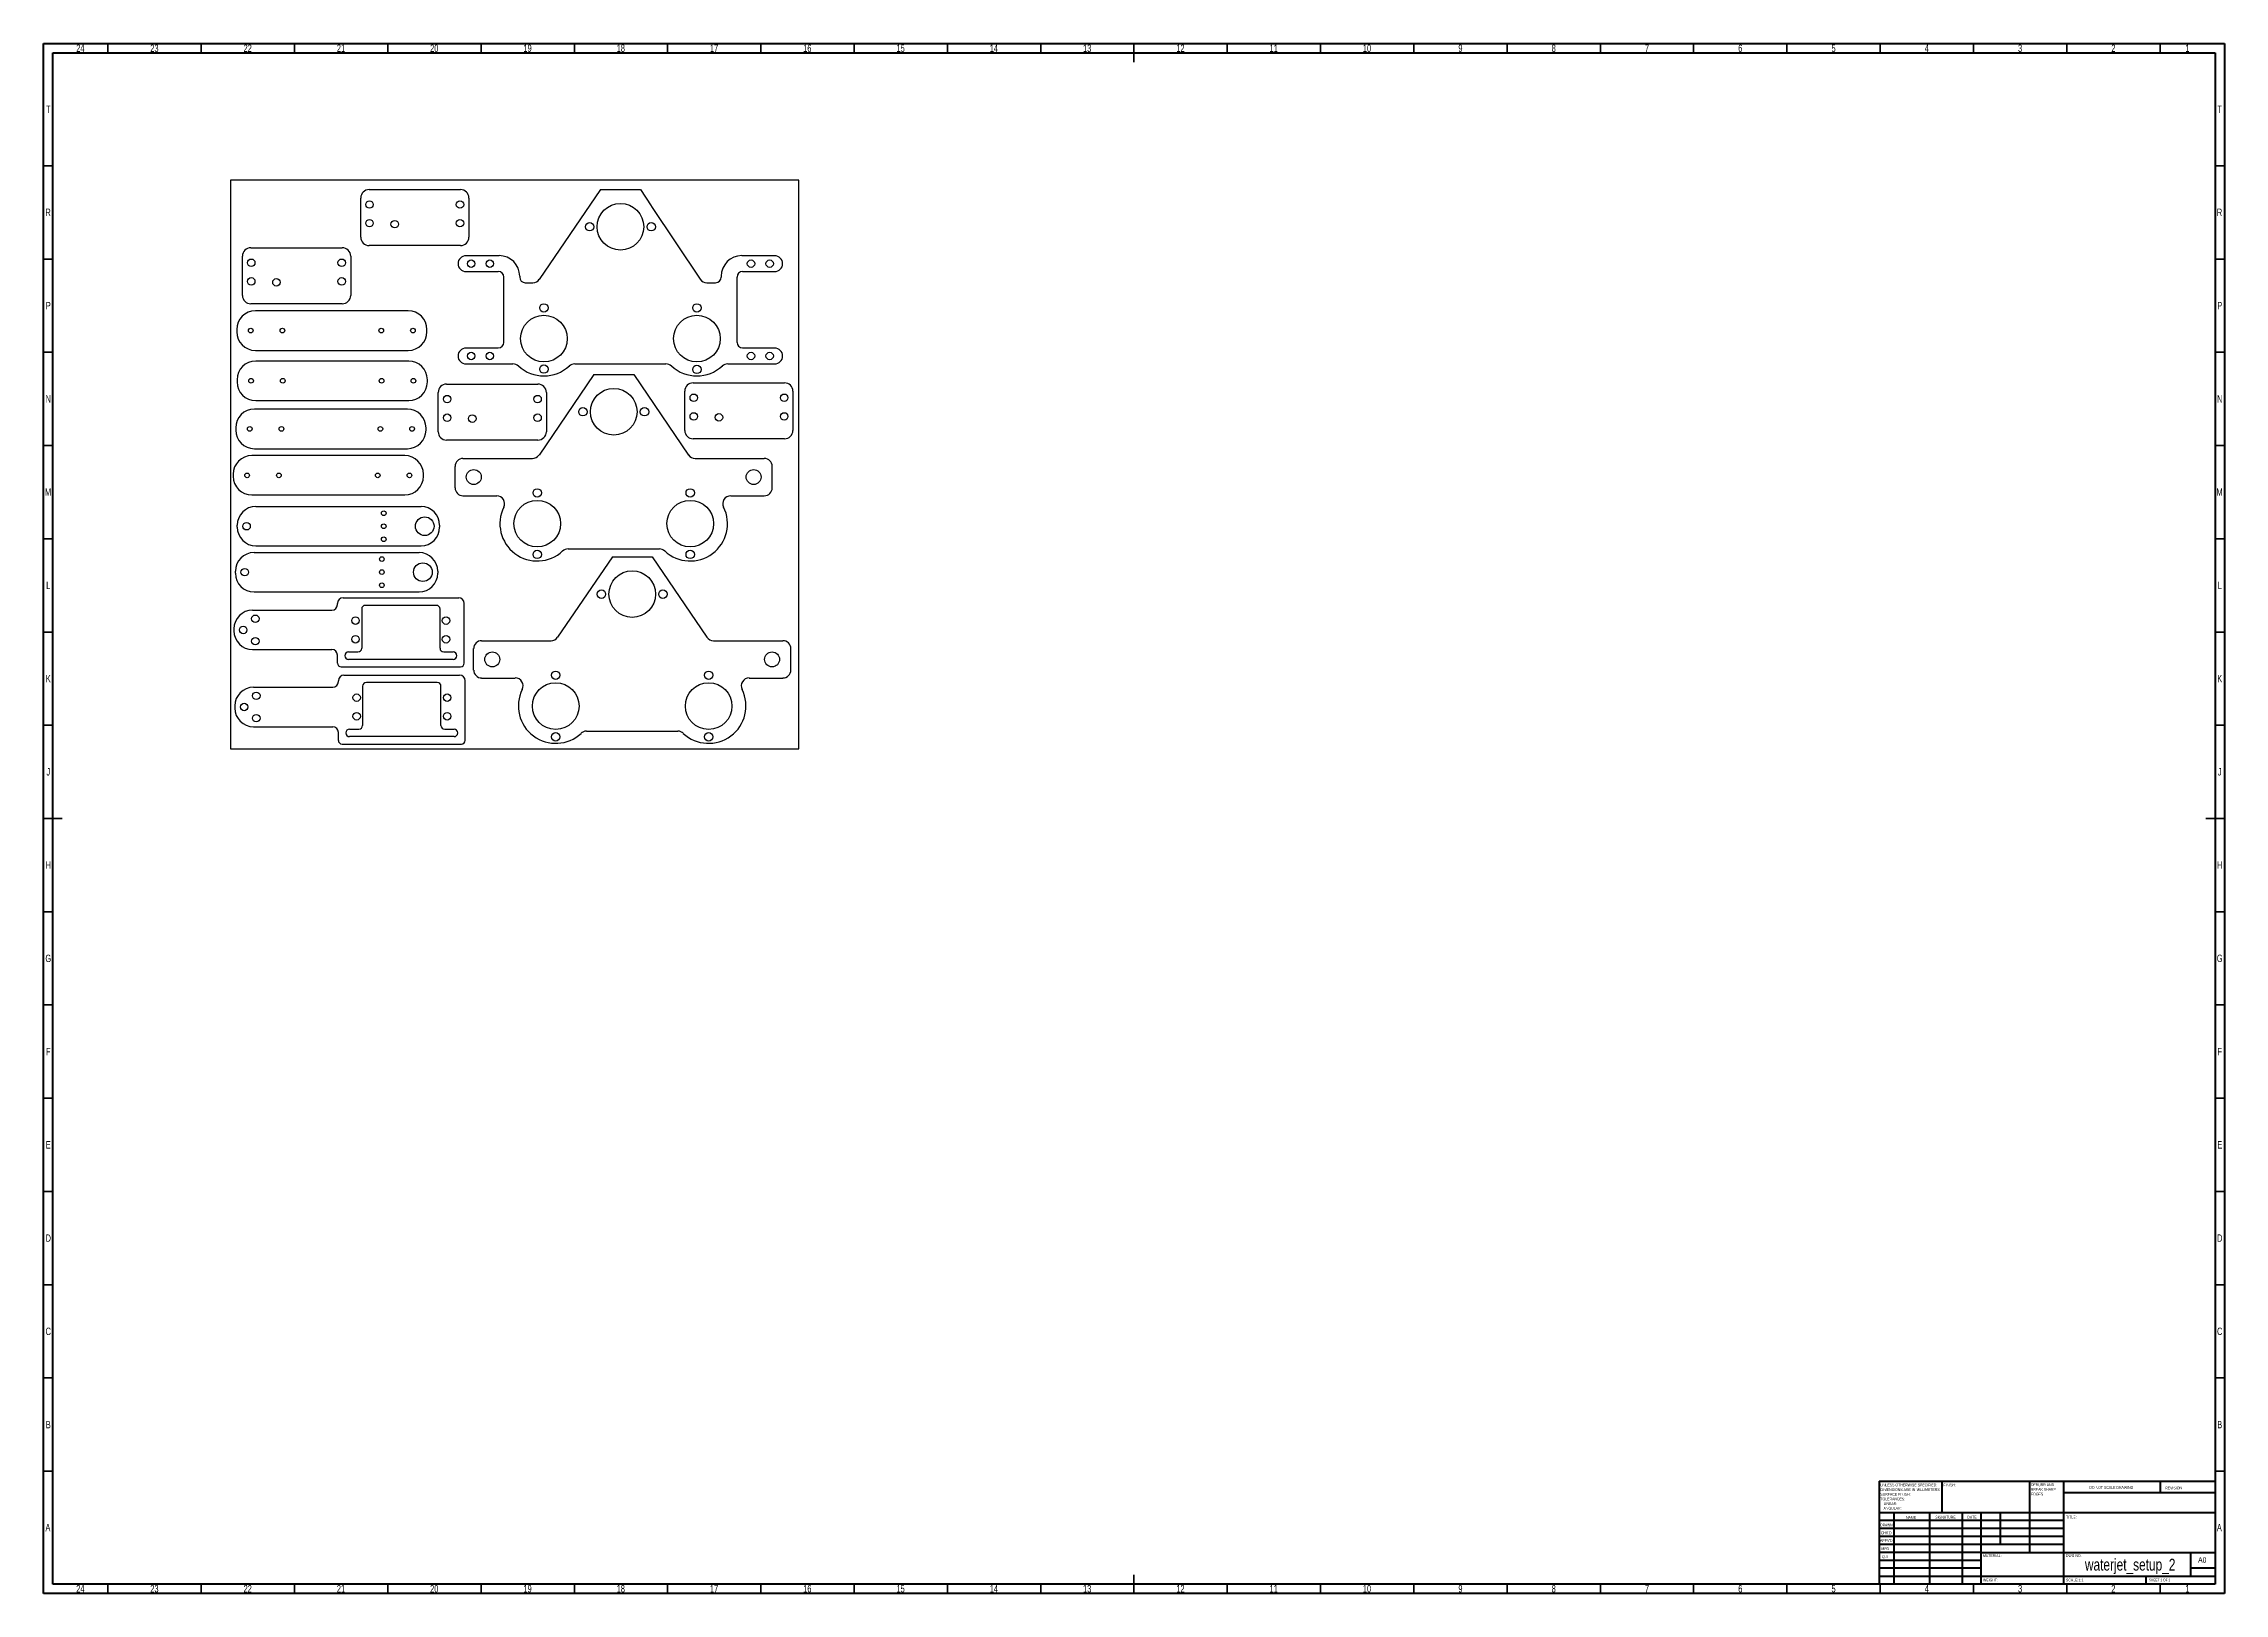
# Model space of a CAD drawing. Header units: millimetres. Extents: x 15 to 1184, y 5 to 836.
import ezdxf

# ---------------------------------------------------------------- set-up
doc = ezdxf.new("R2010")
doc.units = ezdxf.units.MM
doc.styles.add('SLDTEXTSTYLE0', font='TXT', dxfattribs={"width": 0.75})
doc.styles.add('SLDTEXTSTYLE1', font='TXT', dxfattribs={"width": 0.686449})
doc.styles.add('SLDTEXTSTYLE2', font='TXT', dxfattribs={"width": 0.6875})

# ---------------------------------------------------------------- blocks, each defined once
blk = doc.blocks.new('SW_NOTE_0')
at = {"color": 0, "linetype": 'Continuous', "lineweight": 0, "char_height": 1.5, "attachment_point": 1, "style": 'SLDTEXTSTYLE0'}
for s, insert in [('UNLESS OTHERWISE SPECIFIED:', (0, 1.9)), ('TOLERANCES:', (0, -5.6)), ('DIMENSIONS ARE IN MILLIMETERS', (0, -0.6)), ('SURFACE FINISH:', (0, -3.1)), ('ANGULAR:', (1.7, -10.6)), ('LINEAR:', (1.7, -8.1))]:
    blk.add_mtext(s, dxfattribs=dict(at, insert=insert))
blk = doc.blocks.new('SW_NOTE_0_1')
at = {"color": 0, "linetype": 'Continuous', "lineweight": 0, "char_height": 1.5, "attachment_point": 1, "style": 'SLDTEXTSTYLE0'}
for s, insert in [('DEBURR AND', (0, 1.9)), ('BREAK SHARP', (0, -0.6)), ('EDGES', (0, -3.1))]:
    blk.add_mtext(s, dxfattribs=dict(at, insert=insert))

msp = doc.modelspace()

# ---------------------------------------------------------------- linework, layer by layer
at = {"color": 7, "linetype": 'Continuous', "lineweight": 70}
for p, q in [((15, 5), (15, 836)), ((15, 836), (1184, 836)), ((20, 10), (20, 831)), ((20, 831), (1179, 831)), ((1179, 831), (1179, 10)), ((1184, 836), (1184, 5)), ((1184, 5), (15, 5)), ((1179, 10), (20, 10))]:
    msp.add_line(p, q, dxfattribs=at)
at = {"color": 7, "linetype": 'Continuous', "lineweight": 35}
for p, q in [((49.5, 831), (49.5, 836)), ((99.5, 831), (99.5, 836)), ((149.5, 831), (149.5, 836)), ((199.5, 831), (199.5, 836)), ((249.5, 831), (249.5, 836)), ((299.5, 831), (299.5, 836)), ((349.5, 831), (349.5, 836)), ((399.5, 831), (399.5, 836)), ((449.5, 831), (449.5, 836)), ((499.5, 831), (499.5, 836)), ((549.5, 831), (549.5, 836)), ((599.5, 836), (599.5, 826)), ((599.5, 831), (599.5, 836)), ((649.5, 831), (649.5, 836)), ((699.5, 831), (699.5, 836)), ((749.5, 831), (749.5, 836)), ((799.5, 831), (799.5, 836)), ((849.5, 831), (849.5, 836)), ((899.5, 831), (899.5, 836)), ((949.5, 831), (949.5, 836)), ((999.5, 831), (999.5, 836)), ((1049.5, 831), (1049.5, 836)), ((1099.5, 831), (1099.5, 836)), ((1149.5, 831), (1149.5, 836)), ((20, 770.5), (15, 770.5)), ((1179, 770.5), (1184, 770.5)), ((20, 720.5), (15, 720.5)), ((1179, 720.5), (1184, 720.5)), ((20, 670.5), (15, 670.5)), ((1179, 670.5), (1184, 670.5)), ((20, 620.5), (15, 620.5)), ((1179, 620.5), (1184, 620.5)), ((20, 570.5), (15, 570.5)), ((1179, 570.5), (1184, 570.5)), ((20, 520.5), (15, 520.5)), ((1179, 520.5), (1184, 520.5)), ((20, 470.5), (15, 470.5)), ((1179, 470.5), (1184, 470.5)), ((15, 420.5), (25, 420.5)), ((20, 420.5), (15, 420.5)), ((1184, 420.5), (1174, 420.5)), ((1179, 420.5), (1184, 420.5)), ((20, 370.5), (15, 370.5)), ((1179, 370.5), (1184, 370.5)), ((20, 320.5), (15, 320.5)), ((1179, 320.5), (1184, 320.5)), ((20, 270.5), (15, 270.5)), ((1179, 270.5), (1184, 270.5)), ((20, 220.5), (15, 220.5)), ((1179, 220.5), (1184, 220.5)), ((20, 170.5), (15, 170.5)), ((1179, 170.5), (1184, 170.5)), ((20, 120.5), (15, 120.5)), ((1179, 120.5), (1184, 120.5)), ((20, 70.5), (15, 70.5)), ((1179, 70.5), (1184, 70.5)), ((599.5, 5), (599.5, 15)), ((49.5, 10), (49.5, 5)), ((99.5, 10), (99.5, 5)), ((149.5, 10), (149.5, 5)), ((199.5, 10), (199.5, 5)), ((249.5, 10), (249.5, 5)), ((299.5, 10), (299.5, 5)), ((349.5, 10), (349.5, 5)), ((399.5, 10), (399.5, 5)), ((449.5, 10), (449.5, 5)), ((499.5, 10), (499.5, 5)), ((549.5, 10), (549.5, 5)), ((599.5, 10), (599.5, 5)), ((649.5, 10), (649.5, 5)), ((699.5, 10), (699.5, 5)), ((749.5, 10), (749.5, 5)), ((799.5, 10), (799.5, 5)), ((849.5, 10), (849.5, 5)), ((899.5, 10), (899.5, 5)), ((949.5, 10), (949.5, 5)), ((999.5, 10), (999.5, 5)), ((1049.5, 10), (1049.5, 5)), ((1099.5, 10), (1099.5, 5)), ((1149.5, 10), (1149.5, 5))]:
    msp.add_line(p, q, dxfattribs=at)
at = {"color": 7, "linetype": 'Continuous', "lineweight": 25}
for p, q in [((115.1, 762.7), (115.1, 457.9)), ((419.9, 762.7), (115.1, 762.7)), ((419.9, 457.9), (419.9, 762.7)), ((185, 732.2), (185, 753.2)), ((189.5, 757.7), (238.5, 757.7)), ((243, 753.2), (243, 732.2)), ((313.6, 757.8), (280.7, 709.6)), ((313.6, 757.8), (334.9, 757.8)), ((334.9, 757.8), (340.7, 749.1)), ((340.9, 748.7), (366.9, 709.7)), ((126.1, 726.5), (175.1, 726.5)), ((238.5, 727.7), (189.5, 727.7)), ((121.6, 701), (121.6, 722)), ((179.6, 722), (179.6, 701)), ((241.4, 722.3), (259.2, 722.3)), ((241.4, 713.8), (258.7, 713.8)), ((389.2, 722.3), (406.9, 722.3)), ((389.7, 713.8), (406.9, 713.8)), ((261.7, 675.8), (261.7, 710.8)), ((270.2, 711.3), (270.2, 710.8)), ((273.2, 707.8), (277.2, 707.8)), ((370.5, 707.8), (375.2, 707.8)), ((378.2, 711.3), (378.2, 710.8)), ((386.7, 675.8), (386.7, 710.8)), ((175.1, 696.5), (126.1, 696.5)), ((210.5, 692.7), (128.5, 692.7)), ((118.5, 682.7), (118.5, 681.5)), ((220.5, 681.5), (220.5, 682.7)), ((128.5, 671.5), (210.5, 671.5)), ((241.4, 672.8), (258.7, 672.8)), ((389.7, 672.8), (406.9, 672.8)), ((118.7, 655.8), (118.7, 654.6)), ((210.7, 665.8), (128.7, 665.8)), ((220.7, 654.6), (220.7, 655.8)), ((241.4, 664.3), (266.6, 664.3)), ((310, 658.6), (280.6, 615.4)), ((299.7, 664.3), (348.6, 664.3)), ((310, 658.6), (331.4, 658.6)), ((331.4, 658.6), (360.7, 615.4)), ((381.7, 664.3), (406.9, 664.3)), ((128.7, 644.6), (210.7, 644.6)), ((226.5, 627.9), (226.5, 648.9)), ((231, 653.4), (280, 653.4)), ((284.5, 648.9), (284.5, 627.9)), ((358.7, 628.6), (358.7, 649.6)), ((363.2, 654.1), (412.2, 654.1)), ((416.7, 649.6), (416.7, 628.6)), ((210, 640), (128, 640)), ((118, 630), (118, 628.8)), ((220, 628.8), (220, 630)), ((280, 623.4), (231, 623.4)), ((412.2, 624.1), (363.2, 624.1)), ((208.6, 615.1), (126.6, 615.1)), ((128, 618.8), (210, 618.8)), ((235.6, 597.8), (235.6, 609.3)), ((239.8, 613.6), (277, 613.6)), ((364.2, 613.6), (401.3, 613.6)), ((405.6, 597.8), (405.6, 609.3)), ((116.6, 605.1), (116.6, 604)), ((218.6, 604), (218.6, 605.1)), ((126.6, 594), (208.6, 594)), ((128.8, 587.8), (217.3, 587.8)), ((239.8, 593.6), (257.9, 593.6)), ((383.3, 593.6), (401.3, 593.6)), ((118.8, 576.7), (118.8, 577.8)), ((227.3, 577.8), (227.3, 576.7)), ((127.8, 563.1), (216.3, 563.1)), ((128.8, 566.7), (217.3, 566.7)), ((296.1, 565.1), (345.1, 565.1)), ((117.8, 552), (117.8, 553.1)), ((226.3, 553.1), (226.3, 552)), ((319.9, 560.8), (290.5, 517.7)), ((319.9, 560.8), (341.3, 560.8)), ((341.3, 560.8), (370.6, 517.7)), ((127.8, 542), (216.3, 542)), ((175.5, 538.8), (237.5, 538.8)), ((127, 532.2), (169.5, 532.2)), ((172.5, 535.2), (172.5, 535.8)), ((185.5, 532.8), (185.5, 511.8)), ((225.5, 534.8), (187.5, 534.8)), ((227.5, 511.8), (227.5, 532.8)), ((240.5, 503.8), (240.5, 535.8)), ((117, 522.2), (117, 521.1)), ((249.8, 515.8), (287, 515.8)), ((374.1, 515.8), (411.3, 515.8)), ((127, 511.1), (169.5, 511.1)), ((172.5, 503.8), (172.5, 508.1)), ((178.5, 509.8), (183.5, 509.8)), ((234.5, 505.8), (178.5, 505.8)), ((229.5, 509.8), (234.5, 509.8)), ((245.5, 500.1), (245.5, 511.6)), ((415.5, 500.1), (415.5, 511.6)), ((173, 493.9), (173, 494.4)), ((174.5, 501.8), (238.5, 501.8)), ((176, 497.4), (238, 497.4)), ((186, 491.4), (186, 470.4)), ((226, 493.4), (188, 493.4)), ((228, 470.4), (228, 491.4)), ((241, 462.4), (241, 494.4)), ((249.8, 495.8), (267.8, 495.8)), ((393.2, 495.8), (411.3, 495.8)), ((117.5, 480.9), (117.5, 479.7)), ((127.5, 490.9), (170, 490.9)), ((127.5, 469.7), (170, 469.7)), ((179, 468.4), (184, 468.4)), ((230, 468.4), (235, 468.4)), ((115.1, 457.9), (419.9, 457.9)), ((173, 462.4), (173, 466.7)), ((175, 460.4), (239, 460.4)), ((235, 464.4), (179, 464.4)), ((306, 467.3), (355, 467.3))]:
    msp.add_line(p, q, dxfattribs=at)
at = {"color": 7, "linetype": 'Continuous', "lineweight": 50}
for p, q in [((999, 65.2), (1179, 65.2)), ((999, 65.2), (999, 10)), ((1032.8, 48.2), (1032.8, 65.2)), ((1079.6, 65.2), (1079.6, 27)), ((1097.8, 65.2), (1097.8, 10)), ((1179, 58.9), (1097.8, 58.9)), ((1149.8, 58.9), (1149.8, 65.2)), ((1179, 48.2), (999, 48.2)), ((1006.8, 48.2), (1006.8, 10)), ((1026, 48.2), (1026, 10)), ((1043.4, 48.2), (1043.4, 10)), ((1053.6, 10), (1053.6, 48.2)), ((1064, 31.2), (1064, 48.2)), ((1097.8, 44), (999, 44)), ((1097.8, 39.8), (999, 39.8)), ((1097.8, 35.5), (999, 35.5)), ((1097.8, 31.2), (999, 31.2)), ((1053.6, 27), (999, 27)), ((1053.6, 27), (1179, 27)), ((1166, 14.2), (1166, 27)), ((1053.6, 22.7), (999, 22.7)), ((1053.6, 18.5), (999, 18.5)), ((999, 14.2), (1179, 14.2)), ((1142, 10), (1142, 14.2)), ((1179, 18.5), (1166, 18.5))]:
    msp.add_line(p, q, dxfattribs=at)
at = {"color": 7, "linetype": 'Continuous', "lineweight": 25}
for centre, radius in [((189.7, 749.7), 2), ((238.2, 749.7), 2), ((324.2, 737.8), 12.5), ((189.7, 739.7), 2), ((203.2, 739.2), 2.01), ((238.2, 739.7), 2), ((307.7, 737.8), 2.25), ((340.7, 737.8), 2.25), ((126.3, 718.5), 2), ((174.8, 718.5), 2), ((244.2, 718), 2), ((254.2, 718), 2), ((394.2, 718), 2), ((404.2, 718), 2), ((126.3, 708.5), 2), ((139.8, 708), 2.01), ((174.8, 708.5), 2), ((283.2, 677.8), 12.5), ((283.2, 694.3), 2.25), ((365.2, 677.8), 12.5), ((365.2, 694.3), 2.25), ((126, 682.1), 1.25), ((143, 682.1), 1.25), ((196, 682.1), 1.25), ((213, 682.1), 1.25), ((244.2, 668.5), 2), ((254.2, 668.5), 2), ((394.2, 668.5), 2), ((404.2, 668.5), 2), ((126.2, 655.2), 1.25), ((143.2, 655.2), 1.25), ((196.2, 655.2), 1.25), ((213.2, 655.2), 1.25), ((283.2, 661.5), 2.25), ((365.2, 661.3), 2.25), ((231.3, 645.4), 2), ((279.8, 645.4), 2), ((320.6, 638.6), 12.5), ((363.5, 646.1), 2), ((412, 646.1), 2), ((231.3, 635.4), 2), ((244.8, 634.9), 2.01), ((279.8, 635.4), 2), ((304.1, 638.6), 2.25), ((337.1, 638.6), 2.25), ((363.5, 636.1), 2), ((377, 635.6), 2.01), ((412, 636.1), 2), ((125.5, 629.4), 1.25), ((142.5, 629.4), 1.25), ((195.5, 629.4), 1.25), ((212.5, 629.4), 1.25), ((124.1, 604.5), 1.25), ((141.1, 604.5), 1.25), ((194.1, 604.5), 1.25), ((211.1, 604.5), 1.25), ((245.6, 603.6), 4.01), ((279.6, 595.1), 2.25), ((361.6, 595.1), 2.25), ((395.6, 603.6), 4.01), ((197.3, 584.2), 1.25), ((279.6, 578.6), 12.5), ((361.6, 578.6), 12.5), ((123.8, 577.2), 2), ((197.3, 577.2), 1.25), ((219.3, 577.2), 5), ((197.3, 570.2), 1.25), ((279.6, 562.1), 2.25), ((361.6, 562.1), 2.25), ((122.8, 552.6), 2), ((196.3, 559.6), 1.25), ((196.3, 552.6), 1.25), ((218.3, 552.6), 5), ((330.5, 540.8), 12.5), ((196.3, 545.6), 1.25), ((314, 540.8), 2.25), ((347, 540.8), 2.25), ((128.5, 527.6), 2), ((182.2, 526.6), 2), ((230.7, 526.6), 2), ((122, 521.6), 2), ((128.5, 515.6), 2), ((182.2, 516.6), 2), ((230.7, 516.6), 2), ((255.5, 505.8), 4.01), ((405.5, 505.8), 4.01), ((289.5, 480.8), 12.5), ((289.5, 497.3), 2.25), ((371.5, 480.8), 12.5), ((371.5, 497.3), 2.25), ((122.5, 480.3), 2), ((129, 486.3), 2), ((182.8, 485.3), 2), ((231.3, 485.3), 2), ((129, 474.3), 2), ((182.8, 475.3), 2), ((231.3, 475.3), 2), ((289.5, 464.3), 2.25), ((371.5, 464.3), 2.25)]:
    msp.add_circle(centre, radius, dxfattribs=at)
for centre, radius, start, end in [((189.5, 753.2), 4.5, 90, 180), ((238.5, 753.2), 4.5, 0, 90), ((324.2, 737.8), 20, 33.011, 34.3461), ((126.1, 722), 4.5, 90, 180), ((175.1, 722), 4.5, 0, 90), ((189.5, 732.2), 4.5, 180, 270), ((238.5, 732.2), 4.5, 270, 0), ((241.4, 718), 4.25, 90, 180), ((241.4, 718), 4.25, 180, 270), ((258.7, 710.8), 3, 0, 90), ((259.2, 711.3), 11, 0, 90), ((389.2, 711.3), 11, 90, 180), ((389.7, 710.8), 3, 90, 180), ((406.9, 718), 4.25, 0, 90), ((406.9, 718), 4.25, 270, 0), ((273.2, 710.8), 3, 180, 270), ((277.2, 712), 4.25, 270, 325.6539), ((370.5, 712), 4.25, 213.6785, 270), ((375.2, 710.8), 3, 270, 0), ((128.5, 682.7), 10, 90, 180), ((126.1, 701), 4.5, 180, 270), ((175.1, 701), 4.5, 270, 0), ((210.5, 682.7), 10, 0, 90), ((128.5, 681.5), 10, 180, 270), ((210.5, 681.5), 10, 270, 0), ((241.4, 668.5), 4.25, 90, 180), ((241.4, 668.5), 4.25, 180, 270), ((258.7, 675.8), 3, 270, 0), ((389.7, 675.8), 3, 180, 270), ((406.9, 668.5), 4.25, 0, 90), ((406.9, 668.5), 4.25, 270, 0), ((128.7, 655.8), 10, 90, 180), ((210.7, 655.8), 10, 0, 90), ((266.6, 660), 4.25, 47.0509, 90), ((283.2, 677.8), 20, 227.0509, 312.9491), ((299.7, 660), 4.25, 90, 132.9491), ((348.6, 660), 4.25, 47.0509, 90), ((365.2, 677.8), 20, 227.0509, 312.9491), ((381.7, 660), 4.25, 90, 132.9491), ((128.7, 654.6), 10, 180, 270), ((210.7, 654.6), 10, 270, 0), ((231, 648.9), 4.5, 90, 180), ((280, 648.9), 4.5, 0, 90), ((363.2, 649.6), 4.5, 90, 180), ((412.2, 649.6), 4.5, 0, 90), ((128, 630), 10, 90, 180), ((210, 630), 10, 0, 90), ((128, 628.8), 10, 180, 270), ((210, 628.8), 10, 270, 0), ((231, 627.9), 4.5, 180, 270), ((280, 627.9), 4.5, 270, 0), ((363.2, 628.6), 4.5, 180, 270), ((412.2, 628.6), 4.5, 270, 0), ((126.6, 605.1), 10, 90, 180), ((208.6, 605.1), 10, 0, 90), ((239.8, 609.3), 4.25, 90, 180), ((277, 617.8), 4.25, 270, 325.6539), ((364.2, 617.8), 4.25, 214.2033, 270), ((401.3, 609.3), 4.25, 0, 90), ((126.6, 604), 10, 180, 270), ((208.6, 604), 10, 270, 0), ((239.8, 597.8), 4.25, 180, 270), ((401.3, 597.8), 4.25, 270, 0), ((128.8, 577.8), 10, 90, 180), ((217.3, 577.8), 10, 0, 90), ((257.9, 589.3), 4.25, 333.6854, 90), ((279.6, 578.6), 20, 153.6854, 312.9491), ((361.6, 578.6), 20, 227.0509, 26.3146), ((383.3, 589.3), 4.25, 90, 206.3146), ((128.8, 576.7), 10, 180, 270), ((217.3, 576.7), 10, 270, 0), ((127.8, 553.1), 10, 90, 180), ((216.3, 553.1), 10, 0, 90), ((296.1, 560.8), 4.25, 90, 132.9491), ((345.1, 560.8), 4.25, 47.0509, 90), ((127.8, 552), 10, 180, 270), ((216.3, 552), 10, 270, 0), ((175.5, 535.8), 3, 90, 180), ((237.5, 535.8), 3, 0, 90), ((127, 522.2), 10, 90, 180), ((169.5, 535.2), 3, 270, 0), ((187.5, 532.8), 2, 90, 180), ((225.5, 532.8), 2, 0, 90), ((127, 521.1), 10, 180, 270), ((249.8, 511.6), 4.25, 90, 180), ((287, 520.1), 4.25, 270, 325.6539), ((374.1, 520.1), 4.25, 214.2033, 270), ((411.3, 511.6), 4.25, 0, 90), ((169.5, 508.1), 3, 0, 90), ((174.5, 503.8), 2, 180, 270), ((178.5, 507.8), 2, 90, 180), ((178.5, 507.8), 2, 180, 270), ((183.5, 511.8), 2, 270, 0), ((229.5, 511.8), 2, 180, 270), ((234.5, 507.8), 2, 0, 90), ((234.5, 507.8), 2, 270, 0), ((238.5, 503.8), 2, 270, 0), ((170, 493.9), 3, 270, 0), ((176, 494.4), 3, 90, 180), ((188, 491.4), 2, 90, 180), ((226, 491.4), 2, 0, 90), ((238, 494.4), 3, 0, 90), ((249.8, 500.1), 4.25, 180, 270), ((267.8, 491.6), 4.25, 333.6854, 90), ((393.2, 491.6), 4.25, 90, 206.3146), ((411.3, 500.1), 4.25, 270, 0), ((127.5, 480.9), 10, 90, 180), ((127.5, 479.7), 10, 180, 270), ((289.5, 480.8), 20, 153.6854, 312.9491), ((371.5, 480.8), 20, 227.0509, 26.3146), ((170, 466.7), 3, 0, 90), ((179, 466.4), 2, 90, 180), ((184, 470.4), 2, 270, 0), ((230, 470.4), 2, 180, 270), ((235, 466.4), 2, 0, 90), ((175, 462.4), 2, 180, 270), ((179, 466.4), 2, 180, 270), ((235, 466.4), 2, 270, 0), ((239, 462.4), 2, 270, 0), ((306, 463.1), 4.25, 90, 132.9491), ((355, 463.1), 4.25, 47.0509, 90)]:
    msp.add_arc(centre, radius, start, end, dxfattribs=at)

# ---------------------------------------------------------------- block references
at = {"color": 7, "linetype": 'Continuous', "lineweight": 0}
for name, p in [('SW_NOTE_0', (999.6, 62)), ('SW_NOTE_0_1', (1080.3, 62.1))]:
    msp.add_blockref(name, p, dxfattribs=at)

# ---------------------------------------------------------------- texts
for s, insert, char_height, attachment_point, style in [('24', (34.7, 835.5), 3.97, 2, 'SLDTEXTSTYLE0'), ('23', (74.4, 835.5), 3.97, 2, 'SLDTEXTSTYLE0'), ('22', (124.4, 835.5), 3.97, 2, 'SLDTEXTSTYLE0'), ('21', (174.4, 835.5), 3.97, 2, 'SLDTEXTSTYLE0'), ('20', (224.4, 835.5), 3.97, 2, 'SLDTEXTSTYLE0'), ('19', (274.4, 835.5), 3.97, 2, 'SLDTEXTSTYLE0'), ('18', (324.4, 835.5), 3.97, 2, 'SLDTEXTSTYLE0'), ('17', (374.4, 835.5), 3.97, 2, 'SLDTEXTSTYLE0'), ('16', (424.4, 835.5), 3.97, 2, 'SLDTEXTSTYLE0'), ('15', (474.4, 835.5), 3.97, 2, 'SLDTEXTSTYLE0'), ('14', (524.4, 835.5), 3.97, 2, 'SLDTEXTSTYLE0'), ('13', (574.4, 835.5), 3.97, 2, 'SLDTEXTSTYLE0'), ('12', (624.4, 835.5), 3.97, 2, 'SLDTEXTSTYLE0'), ('11', (674.4, 835.5), 3.97, 2, 'SLDTEXTSTYLE0'), ('10', (724.4, 835.5), 3.97, 2, 'SLDTEXTSTYLE0'), ('9', (774.5, 835.5), 3.97, 2, 'SLDTEXTSTYLE0'), ('8', (824.5, 835.5), 3.97, 2, 'SLDTEXTSTYLE0'), ('7', (874.5, 835.5), 3.97, 2, 'SLDTEXTSTYLE0'), ('6', (924.5, 835.5), 3.97, 2, 'SLDTEXTSTYLE0'), ('5', (974.5, 835.5), 3.97, 2, 'SLDTEXTSTYLE0'), ('4', (1024.5, 835.5), 3.97, 2, 'SLDTEXTSTYLE0'), ('3', (1074.5, 835.5), 3.97, 2, 'SLDTEXTSTYLE0'), ('2', (1124.5, 835.5), 3.97, 2, 'SLDTEXTSTYLE0'), ('1', (1164.2, 835.5), 3.97, 2, 'SLDTEXTSTYLE0'), ('T', (17.5, 802.8), 3.97, 2, 'SLDTEXTSTYLE0'), ('T', (1181.5, 802.8), 3.97, 2, 'SLDTEXTSTYLE0'), ('R', (17.4, 747.5), 3.97, 2, 'SLDTEXTSTYLE0'), ('R', (1181.4, 747.5), 3.97, 2, 'SLDTEXTSTYLE0'), ('P', (17.5, 697.5), 3.97, 2, 'SLDTEXTSTYLE0'), ('P', (1181.5, 697.5), 3.97, 2, 'SLDTEXTSTYLE0'), ('N', (17.5, 647.5), 3.97, 2, 'SLDTEXTSTYLE0'), ('N', (1181.5, 647.5), 3.97, 2, 'SLDTEXTSTYLE0'), ('M', (17.4, 597.5), 3.97, 2, 'SLDTEXTSTYLE0'), ('M', (1181.4, 597.5), 3.97, 2, 'SLDTEXTSTYLE0'), ('L', (17.5, 547.5), 3.97, 2, 'SLDTEXTSTYLE0'), ('L', (1181.5, 547.5), 3.97, 2, 'SLDTEXTSTYLE0'), ('K', (17.5, 497.5), 3.97, 2, 'SLDTEXTSTYLE0'), ('K', (1181.5, 497.5), 3.97, 2, 'SLDTEXTSTYLE0'), ('J', (17.5, 447.5), 3.97, 2, 'SLDTEXTSTYLE0'), ('J', (1181.5, 447.5), 3.97, 2, 'SLDTEXTSTYLE0'), ('H', (17.5, 397.5), 3.97, 2, 'SLDTEXTSTYLE0'), ('H', (1181.5, 397.5), 3.97, 2, 'SLDTEXTSTYLE0'), ('G', (17.5, 347.5), 3.97, 2, 'SLDTEXTSTYLE0'), ('G', (1181.5, 347.5), 3.97, 2, 'SLDTEXTSTYLE0'), ('F', (17.5, 297.5), 3.97, 2, 'SLDTEXTSTYLE0'), ('F', (1181.5, 297.5), 3.97, 2, 'SLDTEXTSTYLE0'), ('E', (17.5, 247.5), 3.97, 2, 'SLDTEXTSTYLE0'), ('E', (1181.5, 247.5), 3.97, 2, 'SLDTEXTSTYLE0'), ('D', (17.5, 197.5), 3.97, 2, 'SLDTEXTSTYLE0'), ('D', (1181.5, 197.5), 3.97, 2, 'SLDTEXTSTYLE0'), ('C', (17.5, 147.5), 3.97, 2, 'SLDTEXTSTYLE0'), ('C', (1181.5, 147.5), 3.97, 2, 'SLDTEXTSTYLE0'), ('B', (17.5, 97.5), 3.97, 2, 'SLDTEXTSTYLE0'), ('B', (1181.5, 97.5), 3.97, 2, 'SLDTEXTSTYLE0'), ('FINISH:', (1033.4, 63.9), 1.5, 1, 'SLDTEXTSTYLE0'), ('DO NOT SCALE DRAWING', (1111.6, 62.5), 1.5, 1, 'SLDTEXTSTYLE0'), ('REVISION', (1152.3, 62.3), 1.5, 1, 'SLDTEXTSTYLE0'), ('A', (17.3, 42.3), 3.97, 2, 'SLDTEXTSTYLE0'), ('DRAWN', (999.6, 42.4), 1.5, 1, 'SLDTEXTSTYLE1'), ("CHK'D", (999.9, 38.2), 1.5, 1, 'SLDTEXTSTYLE0'), ('NAME', (1013.3, 46.5), 1.5, 1, 'SLDTEXTSTYLE0'), ('SIGNATURE', (1029, 46.6), 1.5, 1, 'SLDTEXTSTYLE0'), ('DATE', (1046.2, 46.6), 1.5, 1, 'SLDTEXTSTYLE0'), ('TITLE:', (1099.1, 46.6), 1.5, 1, 'SLDTEXTSTYLE0'), ('A', (1181.3, 42.3), 3.97, 2, 'SLDTEXTSTYLE0'), ("APPV'D", (999.4, 34.1), 1.5, 1, 'SLDTEXTSTYLE0'), ('MFG', (1000.1, 29.7), 1.5, 1, 'SLDTEXTSTYLE0'), ('Q.A', (1000.5, 25.5), 1.5, 1, 'SLDTEXTSTYLE0'), ('MATERIAL:', (1054.6, 26), 1.5, 1, 'SLDTEXTSTYLE0'), ('DWG NO.', (1099, 26), 1.5, 1, 'SLDTEXTSTYLE0'), ('waterjet_setup_2', (1133.5, 23.6), 6.35, 2, 'SLDTEXTSTYLE0'), ('A0', (1169.9, 24.4), 2.91, 1, 'SLDTEXTSTYLE0'), ('WEIGHT:', (1054.6, 12.9), 1.5, 1, 'SLDTEXTSTYLE0'), ('SCALE:1:1', (1099.1, 12.9), 1.5, 1, 'SLDTEXTSTYLE0'), ('SHEET 1 OF 1', (1143.5, 12.9), 1.5, 1, 'SLDTEXTSTYLE2'), ('24', (34.7, 9.5), 3.97, 2, 'SLDTEXTSTYLE0'), ('23', (74.4, 9.5), 3.97, 2, 'SLDTEXTSTYLE0'), ('22', (124.4, 9.5), 3.97, 2, 'SLDTEXTSTYLE0'), ('21', (174.4, 9.5), 3.97, 2, 'SLDTEXTSTYLE0'), ('20', (224.4, 9.5), 3.97, 2, 'SLDTEXTSTYLE0'), ('19', (274.4, 9.5), 3.97, 2, 'SLDTEXTSTYLE0'), ('18', (324.4, 9.5), 3.97, 2, 'SLDTEXTSTYLE0'), ('17', (374.4, 9.5), 3.97, 2, 'SLDTEXTSTYLE0'), ('16', (424.4, 9.5), 3.97, 2, 'SLDTEXTSTYLE0'), ('15', (474.4, 9.5), 3.97, 2, 'SLDTEXTSTYLE0'), ('14', (524.4, 9.5), 3.97, 2, 'SLDTEXTSTYLE0'), ('13', (574.4, 9.5), 3.97, 2, 'SLDTEXTSTYLE0'), ('12', (624.4, 9.5), 3.97, 2, 'SLDTEXTSTYLE0'), ('11', (674.4, 9.5), 3.97, 2, 'SLDTEXTSTYLE0'), ('10', (724.4, 9.5), 3.97, 2, 'SLDTEXTSTYLE0'), ('9', (774.5, 9.5), 3.97, 2, 'SLDTEXTSTYLE0'), ('8', (824.5, 9.5), 3.97, 2, 'SLDTEXTSTYLE0'), ('7', (874.5, 9.5), 3.97, 2, 'SLDTEXTSTYLE0'), ('6', (924.5, 9.5), 3.97, 2, 'SLDTEXTSTYLE0'), ('5', (974.5, 9.5), 3.97, 2, 'SLDTEXTSTYLE0'), ('4', (1024.5, 9.5), 3.97, 2, 'SLDTEXTSTYLE0'), ('3', (1074.5, 9.5), 3.97, 2, 'SLDTEXTSTYLE0'), ('2', (1124.5, 9.5), 3.97, 2, 'SLDTEXTSTYLE0'), ('1', (1164.2, 9.5), 3.97, 2, 'SLDTEXTSTYLE0')]:
    msp.add_mtext(s, dxfattribs=dict(at, insert=insert, char_height=char_height, attachment_point=attachment_point, style=style))

doc.saveas('drawing.dxf')
